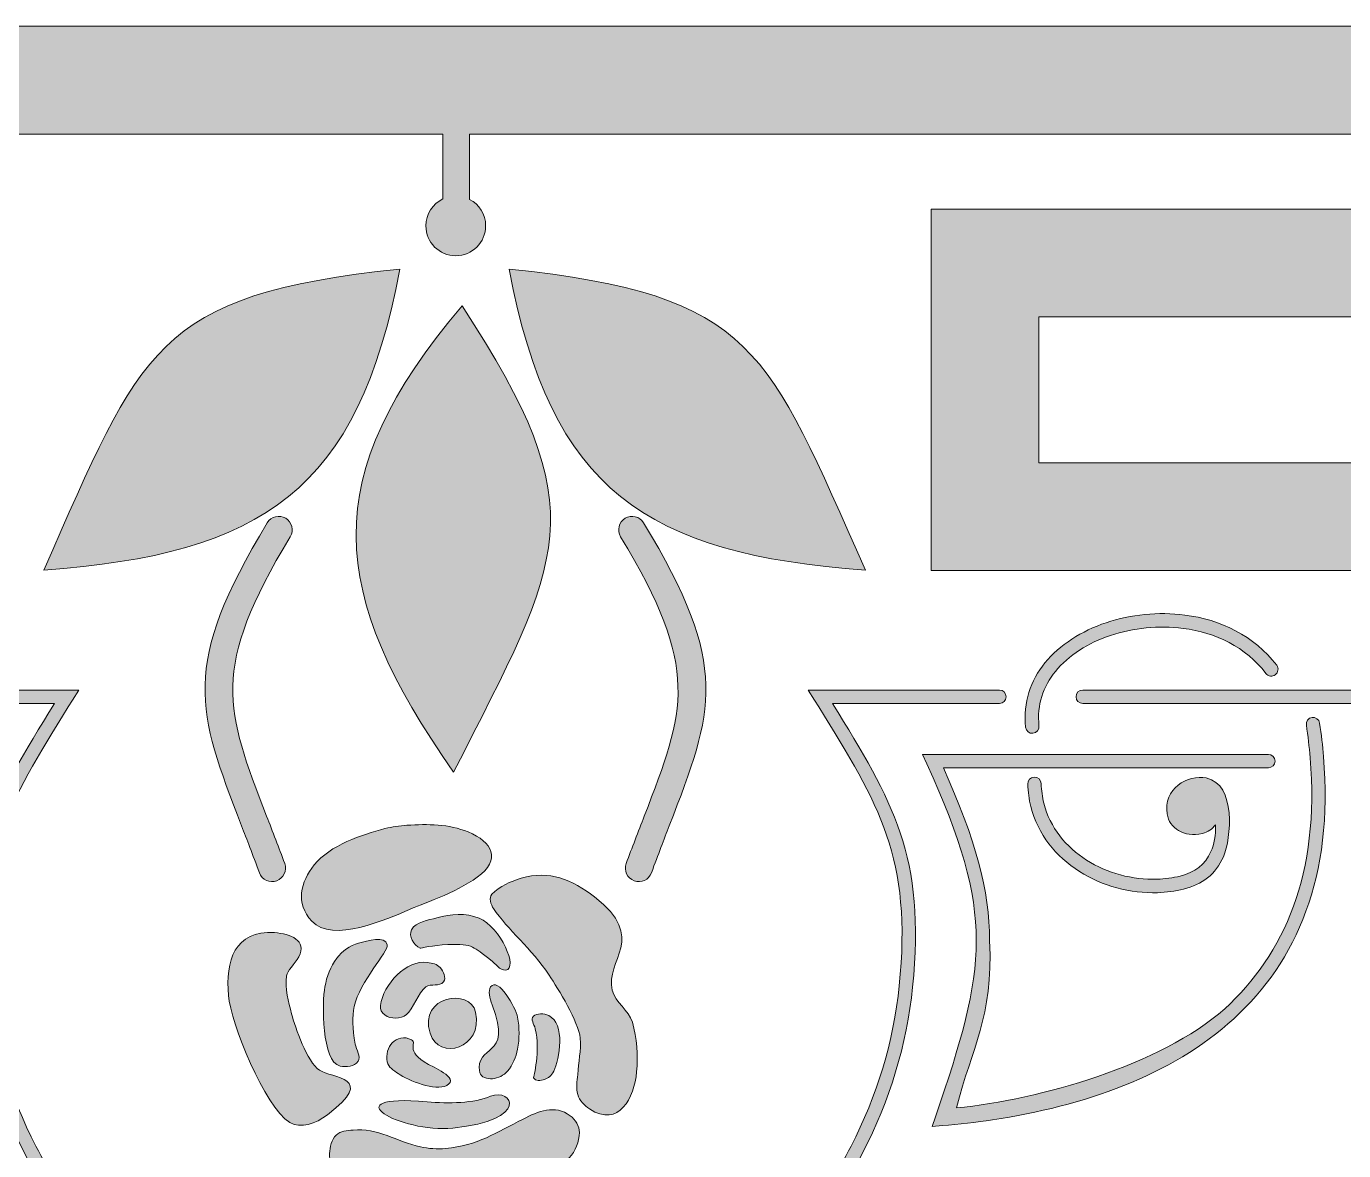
# Model space of a CAD drawing. Header units: inches. Extents: x -204 to 799, y -84 to 925.
# Drawn here: x -72.5 to 180.7, y 708.9 to 925 of the extents above; entities that cross this region are included whole.
import ezdxf

# ---------------------------------------------------------------- set-up
doc = ezdxf.new("R2010")
doc.units = ezdxf.units.IN
doc.header["$MEASUREMENT"] = 0
doc.layers.add('图层 1', color=7, linetype='Continuous')

# ---------------------------------------------------------------- blocks, each defined once
blk = doc.blocks.new('block 2')
at = {"layer": '图层 1', "true_color": 0xffffff}
h = blk.add_hatch(color=7, dxfattribs=at)
h.dxf.hatch_style = 2
edge = h.paths.add_edge_path()
edge.add_spline(control_points=[(-79.27, 820.37), (-79.27, 820.37), (-79.27, 830.72), (-79.27, 830.72), (-79.27, 830.72), (-79.27, 879.49), (-79.27, 879.49), (-79.27, 879.49), (-79.27, 889.85), (-79.27, 889.85), (-79.27, 889.85), (-89.63, 889.85), (-89.63, 889.85), (-89.63, 889.85), (-181.53, 889.85), (-181.53, 889.85), (-181.53, 889.85), (-181.53, 904.25), (-181.53, 904.25), (-181.53, 904.25), (-22.61, 904.25), (-22.61, 904.25), (-22.61, 904.25), (7.48, 904.25), (7.48, 904.25), (7.48, 904.25), (7.48, 891.79), (7.48, 891.79), (5.57, 890.85), (4.25, 888.9), (4.25, 886.62), (4.25, 883.44), (6.83, 880.88), (9.99, 880.88), (13.16, 880.88), (15.74, 883.44), (15.74, 886.62), (15.74, 888.83), (14.49, 890.75), (12.66, 891.71), (12.66, 891.71), (12.66, 904.25), (12.66, 904.25), (12.66, 904.25), (44.68, 904.25), (44.68, 904.25), (44.68, 904.25), (203.6, 904.25), (203.6, 904.25), (203.6, 904.25), (203.6, 889.85), (203.6, 889.85), (203.6, 889.85), (111.7, 889.85), (111.7, 889.85), (111.7, 889.85), (101.35, 889.85), (101.35, 889.85), (101.35, 889.85), (101.35, 879.49), (101.35, 879.49), (101.35, 879.49), (101.35, 830.72), (101.35, 830.72), (101.35, 830.72), (101.35, 820.37), (101.35, 820.37), (101.35, 820.37), (111.7, 820.37), (111.7, 820.37), (111.7, 820.37), (273.77, 820.37), (273.77, 820.37), (273.77, 820.37), (313.9, 820.37), (313.9, 820.37), (313.9, 820.37), (475.97, 820.37), (475.97, 820.37), (475.97, 820.37), (486.33, 820.37), (486.33, 820.37), (486.33, 820.37), (486.33, 830.72), (486.33, 830.72), (486.33, 830.72), (486.33, 879.49), (486.33, 879.49), (486.33, 879.49), (486.33, 889.85), (486.33, 889.85), (486.33, 889.85), (475.97, 889.85), (475.97, 889.85), (475.97, 889.85), (384.07, 889.85), (384.07, 889.85), (384.07, 889.85), (384.07, 904.58), (384.07, 904.58), (384.07, 904.58), (687.51, 904.58), (687.51, 904.58), (700.18, 904.58), (711.51, 903.98), (721.49, 902.44), (721.49, 902.44), (732.93, 924.96), (732.93, 924.96), (732.93, 924.96), (373.71, 924.96), (373.71, 924.96), (373.71, 924.96), (363.36, 924.96), (363.36, 924.96), (363.36, 924.96), (363.36, 914.6), (363.36, 914.6), (363.36, 914.6), (363.36, 879.49), (363.36, 879.49), (363.36, 879.49), (363.36, 869.13), (363.36, 869.13), (363.36, 869.13), (373.71, 869.13), (373.71, 869.13), (373.71, 869.13), (465.61, 869.13), (465.61, 869.13), (465.61, 869.13), (465.61, 841.08), (465.61, 841.08), (465.61, 841.08), (313.9, 841.08), (313.9, 841.08), (313.9, 841.08), (273.77, 841.08), (273.77, 841.08), (273.77, 841.08), (122.06, 841.08), (122.06, 841.08), (122.06, 841.08), (122.06, 869.13), (122.06, 869.13), (122.06, 869.13), (213.95, 869.13), (213.95, 869.13), (213.95, 869.13), (224.3, 869.13), (224.3, 869.13), (224.3, 869.13), (224.3, 879.49), (224.3, 879.49), (224.3, 879.49), (224.3, 914.6), (224.3, 914.6), (224.3, 914.6), (224.3, 924.96), (224.3, 924.96), (224.3, 924.96), (213.95, 924.96), (213.95, 924.96), (213.95, 924.96), (44.68, 924.96), (44.68, 924.96), (44.68, 924.96), (-22.61, 924.96), (-22.61, 924.96), (-22.61, 924.96), (-191.88, 924.96), (-191.88, 924.96), (-191.88, 924.96), (-202.24, 924.96), (-202.24, 924.96), (-202.24, 924.96), (-202.24, 914.6), (-202.24, 914.6), (-202.24, 914.6), (-202.24, 879.49), (-202.24, 879.49), (-202.24, 879.49), (-202.24, 869.13), (-202.24, 869.13), (-202.24, 869.13), (-191.88, 869.13), (-191.88, 869.13), (-191.88, 869.13), (-99.98, 869.13), (-99.98, 869.13), (-99.98, 869.13), (-99.98, 841.08), (-99.98, 841.08), (-99.98, 841.08), (-204.15, 841.08), (-204.15, 841.08), (-204.15, 841.08), (-204.15, 820.37), (-204.15, 820.37), (-204.15, 820.37), (-89.63, 820.37), (-89.63, 820.37), (-89.63, 820.37), (-79.27, 820.37), (-79.27, 820.37)], knot_values=[0, 0, 0, 0, 1, 1, 1, 2, 2, 2, 3, 3, 3, 4, 4, 4, 5, 5, 5, 6, 6, 6, 7, 7, 7, 8, 8, 8, 9, 9, 9, 10, 10, 10, 11, 11, 11, 12, 12, 12, 13, 13, 13, 14, 14, 14, 15, 15, 15, 16, 16, 16, 17, 17, 17, 18, 18, 18, 19, 19, 19, 20, 20, 20, 21, 21, 21, 22, 22, 22, 23, 23, 23, 24, 24, 24, 25, 25, 25, 26, 26, 26, 27, 27, 27, 28, 28, 28, 29, 29, 29, 30, 30, 30, 31, 31, 31, 32, 32, 32, 33, 33, 33, 34, 34, 34, 35, 35, 35, 36, 36, 36, 37, 37, 37, 38, 38, 38, 39, 39, 39, 40, 40, 40, 41, 41, 41, 42, 42, 42, 43, 43, 43, 44, 44, 44, 45, 45, 45, 46, 46, 46, 47, 47, 47, 48, 48, 48, 49, 49, 49, 50, 50, 50, 51, 51, 51, 52, 52, 52, 53, 53, 53, 54, 54, 54, 55, 55, 55, 56, 56, 56, 57, 57, 57, 58, 58, 58, 59, 59, 59, 60, 60, 60, 61, 61, 61, 62, 62, 62, 63, 63, 63, 64, 64, 64, 65, 65, 65, 66, 66, 66, 67, 67, 67, 68, 68, 68, 68], degree=3, periodic=1)
h = blk.add_hatch(color=7, dxfattribs=at)
h.dxf.hatch_style = 2
edge = h.paths.add_edge_path()
edge.add_spline(control_points=[(-69.21, 820.47), (-27.13, 823.54), (-8.67, 835.81), (-0.77, 878.32), (-48.17, 873.35), (-50.33, 862.94), (-69.21, 820.47)], knot_values=[0, 0, 0, 0, 1, 1, 1, 2, 2, 2, 2], degree=3, periodic=1)
h = blk.add_hatch(color=7, dxfattribs=at)
h.dxf.hatch_style = 2
edge = h.paths.add_edge_path()
edge.add_spline(control_points=[(20.27, 878.32), (28.17, 835.81), (46.64, 823.54), (88.73, 820.47), (69.83, 862.94), (67.68, 873.35), (20.27, 878.32)], knot_values=[0, 0, 0, 0, 1, 1, 1, 2, 2, 2, 2], degree=3, periodic=1)
h = blk.add_hatch(color=7, dxfattribs=at)
h.dxf.hatch_style = 2
edge = h.paths.add_edge_path()
edge.add_spline(control_points=[(9.59, 781.65), (30.6, 823.12), (37.3, 831.36), (11.21, 871.26), (-16.75, 838.28), (-14.6, 816.21), (9.59, 781.65)], knot_values=[0, 0, 0, 0, 1, 1, 1, 2, 2, 2, 2], degree=3, periodic=1)
h = blk.add_hatch(color=7, dxfattribs=at)
h.dxf.hatch_style = 2
edge = h.paths.add_edge_path()
edge.add_spline(control_points=[(-22.7, 830.43), (-23.91, 831.17), (-25.49, 830.78), (-26.23, 829.56), (-42.99, 801.91), (-39.75, 793.53), (-31.17, 771.33), (-30.16, 768.71), (-29.07, 765.89), (-27.74, 762.31), (-27.26, 760.97), (-25.77, 760.28), (-24.43, 760.78), (-23.09, 761.27), (-22.4, 762.76), (-22.89, 764.1), (-23.99, 767.09), (-25.22, 770.26), (-26.36, 773.18), (-34.27, 793.67), (-37.26, 801.41), (-21.82, 826.89), (-21.09, 828.11), (-21.47, 829.7), (-22.7, 830.43)], knot_values=[0, 0, 0, 0, 1, 1, 1, 2, 2, 2, 3, 3, 3, 4, 4, 4, 5, 5, 5, 6, 6, 6, 7, 7, 7, 8, 8, 8, 8], degree=3, periodic=1)
h = blk.add_hatch(color=7, dxfattribs=at)
h.dxf.hatch_style = 2
edge = h.paths.add_edge_path()
edge.add_spline(control_points=[(47.61, 762.31), (48.92, 765.89), (50.02, 768.71), (51.03, 771.33), (59.62, 793.53), (62.85, 801.91), (46.1, 829.56), (45.35, 830.78), (43.77, 831.17), (42.56, 830.43), (41.34, 829.7), (40.95, 828.11), (41.68, 826.89), (57.13, 801.41), (54.13, 793.67), (46.22, 773.18), (45.1, 770.26), (43.86, 767.09), (42.75, 764.1), (42.26, 762.76), (42.95, 761.27), (44.29, 760.78), (45.63, 760.28), (47.12, 760.97), (47.61, 762.31)], knot_values=[0, 0, 0, 0, 1, 1, 1, 2, 2, 2, 3, 3, 3, 4, 4, 4, 5, 5, 5, 6, 6, 6, 7, 7, 7, 8, 8, 8, 8], degree=3, periodic=1)
h = blk.add_hatch(color=7, dxfattribs=at)
h.dxf.hatch_style = 2
edge = h.paths.add_edge_path()
edge.add_spline(control_points=[(150.16, 811.84), (145.05, 812.5), (139.75, 811.95), (135.03, 810.37), (130.27, 808.77), (126.08, 806.12), (123.25, 802.64), (120.5, 799.23), (119.03, 795.05), (119.53, 790.27), (119.61, 789.56), (120.24, 789.04), (120.94, 789.12), (121.65, 789.18), (122.17, 789.83), (122.1, 790.53), (121.67, 794.58), (122.92, 798.12), (125.25, 801.01), (127.77, 804.11), (131.54, 806.47), (135.85, 807.92), (140.21, 809.38), (145.1, 809.89), (149.81, 809.28), (156, 808.47), (161.86, 805.73), (165.73, 800.62), (166.16, 800.05), (166.97, 799.94), (167.53, 800.37), (168.1, 800.8), (168.22, 801.62), (167.79, 802.18), (163.45, 807.88), (156.97, 810.95), (150.16, 811.84)], knot_values=[0, 0, 0, 0, 1, 1, 1, 2, 2, 2, 3, 3, 3, 4, 4, 4, 5, 5, 5, 6, 6, 6, 7, 7, 7, 8, 8, 8, 9, 9, 9, 10, 10, 10, 11, 11, 11, 12, 12, 12, 12], degree=3, periodic=1)
h = blk.add_hatch(color=7, dxfattribs=at)
h.dxf.hatch_style = 2
edge = h.paths.add_edge_path()
edge.add_spline(control_points=[(-6.66, 664.46), (-6.66, 664.46), (-8.52, 664.95), (-8.52, 664.95), (-16.22, 666.97), (-25.31, 669.82), (-33.71, 673.63), (-40.11, 676.54), (-46.08, 680.01), (-50.69, 684.08), (-58.92, 691.35), (-65.7, 700.14), (-70.7, 709.79), (-75.69, 719.41), (-78.89, 729.89), (-79.96, 740.58), (-82.44, 765.19), (-76.14, 775.37), (-64.51, 794.17), (-64.51, 794.17), (-63.7, 795.46), (-63.7, 795.46), (-63.7, 795.46), (-62.49, 797.43), (-62.49, 797.43), (-62.49, 797.43), (-64.8, 797.43), (-64.8, 797.43), (-64.8, 797.43), (-99.22, 797.43), (-99.22, 797.43), (-99.93, 797.43), (-100.52, 796.86), (-100.52, 796.14), (-100.52, 795.42), (-99.93, 794.85), (-99.22, 794.85), (-99.22, 794.85), (-67.12, 794.85), (-67.12, 794.85), (-78.79, 775.99), (-85.06, 765.52), (-82.53, 740.33), (-81.42, 729.31), (-78.12, 718.51), (-72.99, 708.6), (-67.85, 698.68), (-60.86, 689.64), (-52.39, 682.15), (-47.57, 677.89), (-41.38, 674.29), (-34.77, 671.28), (-26.9, 667.71), (-18.42, 664.96), (-11, 662.95), (-11, 662.95), (-34.8, 630.82), (-34.8, 630.82), (-34.8, 630.82), (-36.19, 632.39), (-36.19, 632.39), (-41.66, 638.59), (-45.74, 643.16), (-49, 647.67), (-53.09, 653.34), (-57.16, 662.23), (-58.33, 669.12), (-51.23, 666.75), (-45.03, 661.96), (-38.33, 658.52), (-34.88, 656.76), (-30.91, 654.86), (-25.88, 652.51), (-25.23, 652.21), (-24.47, 652.49), (-24.17, 653.13), (-23.86, 653.78), (-24.15, 654.54), (-24.79, 654.84), (-33.87, 659.1), (-39.47, 661.84), (-44.75, 664.99), (-49.15, 667.61), (-53.41, 670.56), (-59.4, 674.97), (-61.87, 676.78), (-63.92, 678.44), (-66.21, 680.46), (-65.46, 677.71), (-64.71, 675.13), (-63.79, 672.43), (-56.85, 652.05), (-52.13, 646.66), (-38.12, 630.69), (-38.12, 630.69), (-35.68, 627.92), (-35.68, 627.92), (-35.68, 627.92), (-34.63, 626.71), (-34.63, 626.71), (-34.63, 626.71), (-33.68, 628), (-33.68, 628), (-33.68, 628), (-7.8, 662.94), (-7.8, 662.94), (-7.8, 662.94), (-6.66, 664.46), (-6.66, 664.46)], knot_values=[0, 0, 0, 0, 1, 1, 1, 2, 2, 2, 3, 3, 3, 4, 4, 4, 5, 5, 5, 6, 6, 6, 7, 7, 7, 8, 8, 8, 9, 9, 9, 10, 10, 10, 11, 11, 11, 12, 12, 12, 13, 13, 13, 14, 14, 14, 15, 15, 15, 16, 16, 16, 17, 17, 17, 18, 18, 18, 19, 19, 19, 20, 20, 20, 21, 21, 21, 22, 22, 22, 23, 23, 23, 24, 24, 24, 25, 25, 25, 26, 26, 26, 27, 27, 27, 28, 28, 28, 29, 29, 29, 30, 30, 30, 31, 31, 31, 32, 32, 32, 33, 33, 33, 34, 34, 34, 35, 35, 35, 36, 36, 36, 36], degree=3, periodic=1)
h = blk.add_hatch(color=7, dxfattribs=at)
h.dxf.hatch_style = 2
edge = h.paths.add_edge_path()
edge.add_spline(control_points=[(114.5, 794.85), (115.21, 794.85), (115.79, 795.42), (115.79, 796.14), (115.79, 796.86), (115.21, 797.43), (114.5, 797.43), (114.5, 797.43), (80.08, 797.43), (80.08, 797.43), (80.08, 797.43), (77.76, 797.43), (77.76, 797.43), (77.76, 797.43), (78.98, 795.46), (78.98, 795.46), (78.98, 795.46), (79.78, 794.17), (79.78, 794.17), (91.42, 775.37), (97.72, 765.19), (95.24, 740.58), (94.16, 729.89), (90.95, 719.41), (85.97, 709.79), (80.98, 700.14), (74.19, 691.35), (65.97, 684.08), (61.36, 680.01), (55.38, 676.54), (48.98, 673.63), (40.59, 669.82), (31.5, 666.97), (23.79, 664.95), (23.79, 664.95), (21.94, 664.46), (21.94, 664.46), (21.94, 664.46), (23.08, 662.94), (23.08, 662.94), (23.08, 662.94), (48.96, 628), (48.96, 628), (48.96, 628), (49.91, 626.71), (49.91, 626.71), (49.91, 626.71), (50.97, 627.92), (50.97, 627.92), (50.97, 627.92), (53.4, 630.69), (53.4, 630.69), (67.41, 646.66), (72.13, 652.05), (79.07, 672.43), (79.99, 675.13), (80.73, 677.71), (81.48, 680.46), (79.2, 678.44), (77.15, 676.78), (74.68, 674.97), (68.69, 670.56), (64.43, 667.61), (60.04, 664.99), (54.75, 661.84), (49.15, 659.1), (40.07, 654.84), (39.42, 654.54), (39.14, 653.78), (39.44, 653.13), (39.75, 652.49), (40.52, 652.21), (41.16, 652.51), (46.19, 654.86), (50.15, 656.76), (53.6, 658.52), (60.32, 661.96), (66.5, 666.75), (73.61, 669.12), (72.43, 662.23), (68.37, 653.34), (64.27, 647.67), (61.02, 643.16), (56.94, 638.59), (51.46, 632.39), (51.46, 632.39), (50.08, 630.82), (50.08, 630.82), (50.08, 630.82), (26.27, 662.95), (26.27, 662.95), (33.71, 664.96), (42.18, 667.71), (50.04, 671.28), (56.65, 674.29), (62.85, 677.89), (67.68, 682.15), (76.15, 689.64), (83.13, 698.68), (88.27, 708.6), (93.4, 718.51), (96.7, 729.31), (97.81, 740.33), (100.34, 765.52), (94.06, 776), (82.4, 794.85), (82.4, 794.85), (114.5, 794.85), (114.5, 794.85), (114.5, 794.85), (114.5, 794.85), (114.5, 794.85)], knot_values=[0, 0, 0, 0, 1, 1, 1, 2, 2, 2, 3, 3, 3, 4, 4, 4, 5, 5, 5, 6, 6, 6, 7, 7, 7, 8, 8, 8, 9, 9, 9, 10, 10, 10, 11, 11, 11, 12, 12, 12, 13, 13, 13, 14, 14, 14, 15, 15, 15, 16, 16, 16, 17, 17, 17, 18, 18, 18, 19, 19, 19, 20, 20, 20, 21, 21, 21, 22, 22, 22, 23, 23, 23, 24, 24, 24, 25, 25, 25, 26, 26, 26, 27, 27, 27, 28, 28, 28, 29, 29, 29, 30, 30, 30, 31, 31, 31, 32, 32, 32, 33, 33, 33, 34, 34, 34, 35, 35, 35, 36, 36, 36, 37, 37, 37, 37], degree=3, periodic=1)
h = blk.add_hatch(color=7, dxfattribs=at)
h.dxf.hatch_style = 2
edge = h.paths.add_edge_path()
edge.add_spline(control_points=[(417.94, 790.84), (397.55, 793.52), (380.91, 795.11), (364.24, 796.05), (347.58, 797.01), (330.85, 797.32), (310.23, 797.43), (310.23, 797.43), (310.22, 797.43), (310.22, 797.43), (310.22, 797.43), (130.51, 797.43), (130.51, 797.43), (129.79, 797.43), (129.22, 796.86), (129.22, 796.14), (129.22, 795.42), (129.79, 794.85), (130.51, 794.85), (130.51, 794.85), (310.22, 794.85), (310.22, 794.85), (310.22, 794.85), (310.22, 794.85), (310.22, 794.85), (330.74, 794.75), (347.43, 794.42), (364.1, 793.49), (380.73, 792.53), (397.31, 790.94), (417.61, 788.28), (418.31, 788.18), (418.96, 788.69), (419.05, 789.38), (419.14, 790.1), (418.65, 790.75), (417.94, 790.84)], knot_values=[0, 0, 0, 0, 1, 1, 1, 2, 2, 2, 3, 3, 3, 4, 4, 4, 5, 5, 5, 6, 6, 6, 7, 7, 7, 8, 8, 8, 9, 9, 9, 10, 10, 10, 11, 11, 11, 12, 12, 12, 12], degree=3, periodic=1)
h = blk.add_hatch(color=7, dxfattribs=at)
h.dxf.hatch_style = 2
edge = h.paths.add_edge_path()
edge.add_spline(control_points=[(176.05, 791.08), (175.94, 791.78), (175.28, 792.26), (174.58, 792.17), (173.87, 792.06), (173.39, 791.41), (173.49, 790.7), (173.8, 788.57), (174.05, 786.48), (174.22, 784.43), (176.1, 762.15), (169.29, 746.68), (157.8, 736.16), (145.37, 725.28), (122.37, 718.76), (106.26, 717.12), (109.22, 729.05), (113.28, 734.17), (112.62, 749.27), (112.62, 758.96), (109.91, 768.65), (103.73, 782.48), (103.73, 782.48), (166.19, 782.48), (166.19, 782.48), (166.91, 782.48), (167.48, 783.06), (167.48, 783.76), (167.48, 784.48), (166.91, 785.06), (166.19, 785.06), (166.19, 785.06), (101.73, 785.06), (101.73, 785.06), (101.73, 785.06), (99.72, 785.06), (99.72, 785.06), (99.72, 785.06), (100.55, 783.23), (100.55, 783.23), (107.17, 768.78), (110.04, 758.98), (110.04, 749.27), (110.04, 739.56), (107.14, 729.78), (102.2, 715.44), (102.2, 715.44), (101.56, 713.56), (101.56, 713.56), (101.56, 713.56), (103.53, 713.73), (103.53, 713.73), (106.75, 714), (109.97, 714.37), (113.17, 714.85), (130.69, 717.45), (147.53, 723.29), (159.53, 734.27), (171.6, 745.31), (178.76, 761.47), (176.79, 784.65), (176.62, 786.72), (176.38, 788.87), (176.05, 791.08)], knot_values=[0, 0, 0, 0, 1, 1, 1, 2, 2, 2, 3, 3, 3, 4, 4, 4, 5, 5, 5, 6, 6, 6, 7, 7, 7, 8, 8, 8, 9, 9, 9, 10, 10, 10, 11, 11, 11, 12, 12, 12, 13, 13, 13, 14, 14, 14, 15, 15, 15, 16, 16, 16, 17, 17, 17, 18, 18, 18, 19, 19, 19, 20, 20, 20, 21, 21, 21, 21], degree=3, periodic=1)
h = blk.add_hatch(color=7, dxfattribs=at)
h.dxf.hatch_style = 2
edge = h.paths.add_edge_path()
edge.add_spline(control_points=[(149.26, 761.68), (147.81, 761.32), (146.31, 761.11), (144.8, 761.07), (140.11, 760.92), (135.24, 762.22), (131.24, 764.76), (127.3, 767.27), (124.22, 770.99), (123.03, 775.69), (122.74, 776.89), (122.56, 778.14), (122.51, 779.44), (122.5, 780.15), (121.9, 780.71), (121.19, 780.69), (120.47, 780.67), (119.92, 780.06), (119.93, 779.36), (119.99, 777.85), (120.19, 776.42), (120.52, 775.07), (121.88, 769.67), (125.38, 765.43), (129.86, 762.57), (134.28, 759.76), (139.68, 758.32), (144.89, 758.49), (146.58, 758.55), (148.27, 758.77), (149.89, 759.17), (153.42, 760.05), (156.12, 762.05), (157.55, 765.39), (159.07, 768.98), (160.03, 779.31), (154.26, 780.53), (150.65, 781.3), (145.94, 778.37), (146.73, 773.62), (147.18, 770.9), (149.9, 769.03), (153.52, 769.89), (154.54, 770.11), (155.42, 770.68), (156.04, 771.55), (156.08, 769.5), (155.76, 767.78), (155.16, 766.4), (154.09, 763.88), (152.01, 762.37), (149.26, 761.68)], knot_values=[0, 0, 0, 0, 1, 1, 1, 2, 2, 2, 3, 3, 3, 4, 4, 4, 5, 5, 5, 6, 6, 6, 7, 7, 7, 8, 8, 8, 9, 9, 9, 10, 10, 10, 11, 11, 11, 12, 12, 12, 13, 13, 13, 14, 14, 14, 15, 15, 15, 16, 16, 16, 17, 17, 17, 17], degree=3, periodic=1)
h = blk.add_hatch(color=7, dxfattribs=at)
h.dxf.hatch_style = 2
edge = h.paths.add_edge_path()
edge.add_spline(control_points=[(12.41, 770.15), (8.61, 771.69), (4.62, 771.69), (0.6, 771.45), (-0.82, 771.35), (-2.24, 771.15), (-3.61, 770.79), (-8.08, 769.65), (-14.17, 767.6), (-17.2, 763.83), (-19.87, 760.52), (-20.86, 756.48), (-17.68, 753), (-13.76, 748.7), (-3.17, 753.41), (1.08, 755.26), (2.99, 756.1), (10.05, 758.5), (14.11, 761.44), (18.85, 764.85), (16.99, 768.28), (12.41, 770.15)], knot_values=[0, 0, 0, 0, 1, 1, 1, 2, 2, 2, 3, 3, 3, 4, 4, 4, 5, 5, 5, 6, 6, 6, 7, 7, 7, 7], degree=3, periodic=1)
h = blk.add_hatch(color=7, dxfattribs=at)
h.dxf.hatch_style = 2
edge = h.paths.add_edge_path()
edge.add_spline(control_points=[(35.7, 716.93), (41.43, 713.22), (44.27, 719.12), (44.76, 724.04), (45.07, 727.23), (44.86, 730.53), (43.94, 733.59), (43.26, 735.91), (40.65, 737.39), (40.06, 739.74), (38.63, 745.5), (47.02, 749.74), (36.67, 757.69), (32.38, 760.98), (27.91, 762.89), (22.59, 761.25), (20.55, 760.62), (18.38, 759.76), (16.93, 758.18), (16.31, 757.5), (16.74, 756.19), (17.26, 755.42), (19.92, 751.48), (24.6, 747.68), (27.94, 742.64), (29.71, 739.97), (33.57, 733.68), (33.92, 730.52), (34.17, 728.21), (33.54, 725.88), (33.43, 723.56), (33.37, 722.26), (33.02, 720.9), (33.43, 719.68), (33.82, 718.55), (34.7, 717.57), (35.7, 716.93)], knot_values=[0, 0, 0, 0, 1, 1, 1, 2, 2, 2, 3, 3, 3, 4, 4, 4, 5, 5, 5, 6, 6, 6, 7, 7, 7, 8, 8, 8, 9, 9, 9, 10, 10, 10, 11, 11, 11, 12, 12, 12, 12], degree=3, periodic=1)
h = blk.add_hatch(color=7, dxfattribs=at)
h.dxf.hatch_style = 2
edge = h.paths.add_edge_path()
edge.add_spline(control_points=[(14.47, 753.6), (11.91, 754.66), (9.08, 754.43), (6.35, 753.65), (4.64, 753.16), (2.36, 752.94), (1.49, 751.38), (0.86, 750.24), (1.93, 748.34), (3.12, 747.83), (3.21, 747.78), (5.59, 748.42), (8.46, 748.51), (13.52, 748.68), (13.24, 748.06), (16.7, 745.56), (17.65, 744.87), (18.45, 743.51), (19.61, 743.62), (22.1, 743.84), (18.63, 751.88), (14.47, 753.6)], knot_values=[0, 0, 0, 0, 1, 1, 1, 2, 2, 2, 3, 3, 3, 4, 4, 4, 5, 5, 5, 6, 6, 6, 7, 7, 7, 7], degree=3, periodic=1)
h = blk.add_hatch(color=7, dxfattribs=at)
h.dxf.hatch_style = 2
edge = h.paths.add_edge_path()
edge.add_spline(control_points=[(-21.89, 714.34), (-19.81, 713.07), (-16.96, 714.07), (-14.65, 715.83), (-5.02, 723.15), (-13.85, 722.78), (-16.23, 724.38), (-18.59, 725.94), (-20.86, 732.57), (-21.57, 735.2), (-22.19, 737.57), (-22.83, 740.06), (-22.53, 742.49), (-22.42, 743.45), (-20.95, 744.78), (-20.2, 746.19), (-18.55, 749.3), (-21.74, 750.59), (-24.84, 750.81), (-32.53, 751.34), (-34.3, 745.25), (-33.7, 738.76), (-33.2, 733.43), (-26.84, 717.35), (-21.89, 714.34)], knot_values=[0, 0, 0, 0, 1, 1, 1, 2, 2, 2, 3, 3, 3, 4, 4, 4, 5, 5, 5, 6, 6, 6, 7, 7, 7, 8, 8, 8, 8], degree=3, periodic=1)
h = blk.add_hatch(color=7, dxfattribs=at)
h.dxf.hatch_style = 2
edge = h.paths.add_edge_path()
edge.add_spline(control_points=[(-3.19, 748.47), (-3.55, 750.27), (-6.92, 749.27), (-8.69, 748.8), (-10.33, 748.36), (-11.86, 747.24), (-12.89, 745.88), (-14.11, 744.32), (-14.81, 742.34), (-15.16, 740.38), (-15.7, 737.44), (-15.82, 725.94), (-12.25, 725.18), (-11.07, 724.93), (-9.46, 725.11), (-8.78, 726.09), (-8.15, 727.02), (-9.16, 728.29), (-9.34, 729.39), (-9.85, 732.54), (-9.96, 734.52), (-9.51, 736.63), (-8.47, 741.45), (-2.92, 747.15), (-3.19, 748.47)], knot_values=[0, 0, 0, 0, 1, 1, 1, 2, 2, 2, 3, 3, 3, 4, 4, 4, 5, 5, 5, 6, 6, 6, 7, 7, 7, 8, 8, 8, 8], degree=3, periodic=1)
h = blk.add_hatch(color=7, dxfattribs=at)
h.dxf.hatch_style = 2
edge = h.paths.add_edge_path()
edge.add_spline(control_points=[(4.57, 745.08), (0.56, 745.72), (-3.98, 740.82), (-4.48, 736.82), (-4.69, 735.25), (-3, 734.35), (-1.58, 734.39), (-0.85, 734.43), (-0.04, 734.58), (0.53, 735.05), (1.81, 736.11), (2.73, 739.31), (4.25, 740.38), (5.2, 741.07), (6.94, 740.41), (7.64, 741.35), (8.21, 742.12), (7.6, 743.38), (7, 744.1), (6.44, 744.77), (5.44, 744.94), (4.57, 745.08)], knot_values=[0, 0, 0, 0, 1, 1, 1, 2, 2, 2, 3, 3, 3, 4, 4, 4, 5, 5, 5, 6, 6, 6, 7, 7, 7, 7], degree=3, periodic=1)
h = blk.add_hatch(color=7, dxfattribs=at)
h.dxf.hatch_style = 2
edge = h.paths.add_edge_path()
edge.add_spline(control_points=[(21.88, 734.56), (21.53, 736.45), (18.06, 742.44), (16.7, 740.38), (16.17, 739.57), (16.49, 738.28), (17.01, 736.93), (21.1, 726.29), (13.55, 729.66), (14.6, 723.89), (14.77, 723.01), (16.14, 722.7), (17.03, 722.75), (18.12, 722.82), (19.24, 723.38), (19.94, 724.21), (20.95, 725.38), (21.6, 726.89), (21.88, 728.42), (22.26, 730.43), (22.26, 732.55), (21.88, 734.56)], knot_values=[0, 0, 0, 0, 1, 1, 1, 2, 2, 2, 3, 3, 3, 4, 4, 4, 5, 5, 5, 6, 6, 6, 7, 7, 7, 7], degree=3, periodic=1)
h = blk.add_hatch(color=7, dxfattribs=at)
h.dxf.hatch_style = 2
edge = h.paths.add_edge_path()
edge.add_spline(control_points=[(13.8, 735.53), (12.8, 740.17), (2.81, 738.76), (5.06, 731.49), (6.74, 726.05), (15.31, 728.53), (13.8, 735.53)], knot_values=[0, 0, 0, 0, 1, 1, 1, 2, 2, 2, 2], degree=3, periodic=1)
h = blk.add_hatch(color=7, dxfattribs=at)
h.dxf.hatch_style = 2
edge = h.paths.add_edge_path()
edge.add_spline(control_points=[(27.06, 722.6), (27.77, 722.84), (28.39, 723.33), (28.84, 724.21), (29.98, 726.42), (31.11, 733.37), (27.87, 734.88), (26.96, 735.31), (25.58, 735.36), (24.95, 734.73), (24.32, 734.09), (25.01, 733.38), (25.28, 732.3), (26.33, 728.12), (24.92, 722.99), (24.95, 722.92), (25.26, 722.21), (26.34, 722.35), (27.06, 722.6)], knot_values=[0, 0, 0, 0, 1, 1, 1, 2, 2, 2, 3, 3, 3, 4, 4, 4, 5, 5, 5, 6, 6, 6, 6], degree=3, periodic=1)
h = blk.add_hatch(color=7, dxfattribs=at)
h.dxf.hatch_style = 2
edge = h.paths.add_edge_path()
edge.add_spline(control_points=[(1.49, 730.2), (0.08, 730.96), (-1.31, 730.59), (-2.22, 729.63), (-3.04, 728.77), (-3.47, 727.42), (-3.19, 725.99), (-3, 724.98), (-1.94, 724.29), (-1.09, 723.72), (0.93, 722.38), (6.05, 720.26), (8.29, 721.46), (10.87, 722.84), (5.23, 725.22), (4.73, 725.5), (-0.04, 728.23), (2.74, 729.53), (1.49, 730.2)], knot_values=[0, 0, 0, 0, 1, 1, 1, 2, 2, 2, 3, 3, 3, 4, 4, 4, 5, 5, 5, 6, 6, 6, 6], degree=3, periodic=1)
h = blk.add_hatch(color=7, dxfattribs=at)
h.dxf.hatch_style = 2
edge = h.paths.add_edge_path()
edge.add_spline(control_points=[(9.44, 713.26), (24.49, 714.79), (20.83, 721.06), (16.7, 719.36), (13.52, 718.04), (8.59, 717.94), (4.48, 718.3), (-14.05, 719.94), (-0.68, 712.24), (9.44, 713.26)], knot_values=[0, 0, 0, 0, 1, 1, 1, 2, 2, 2, 3, 3, 3, 3], degree=3, periodic=1)
h = blk.add_hatch(color=7, dxfattribs=at)
h.dxf.hatch_style = 2
edge = h.paths.add_edge_path()
edge.add_spline(control_points=[(4.32, 695.74), (14.13, 695.28), (25.27, 700.49), (31.82, 707.54), (33, 708.82), (33.73, 710.66), (33.76, 712.4), (33.79, 713.63), (32.96, 714.89), (31.98, 715.63), (29.04, 717.84), (25.79, 716.45), (22.92, 714.98), (17.86, 712.42), (14.15, 709.91), (8.04, 709.32), (6.43, 709.17), (4.77, 709.31), (3.19, 709.65), (-1.32, 710.61), (-5.06, 713.42), (-9.75, 712.88), (-10.87, 712.76), (-12.2, 712.71), (-12.99, 711.91), (-13.88, 711.02), (-14.19, 709.62), (-14.28, 708.35), (-14.87, 700.1), (-2.4, 696.05), (4.32, 695.74)], knot_values=[0, 0, 0, 0, 1, 1, 1, 2, 2, 2, 3, 3, 3, 4, 4, 4, 5, 5, 5, 6, 6, 6, 7, 7, 7, 8, 8, 8, 9, 9, 9, 10, 10, 10, 10], degree=3, periodic=1)
at = {"layer": '图层 1', "lineweight": 0}
for points, knots in [([(-79.27, 820.37), (-79.27, 820.37), (-79.27, 830.72), (-79.27, 830.72), (-79.27, 830.72), (-79.27, 879.49), (-79.27, 879.49), (-79.27, 879.49), (-79.27, 889.85), (-79.27, 889.85), (-79.27, 889.85), (-89.63, 889.85), (-89.63, 889.85), (-89.63, 889.85), (-181.53, 889.85), (-181.53, 889.85), (-181.53, 889.85), (-181.53, 904.25), (-181.53, 904.25), (-181.53, 904.25), (-22.61, 904.25), (-22.61, 904.25), (-22.61, 904.25), (7.48, 904.25), (7.48, 904.25), (7.48, 904.25), (7.48, 891.79), (7.48, 891.79), (5.57, 890.85), (4.25, 888.9), (4.25, 886.62), (4.25, 883.44), (6.83, 880.88), (9.99, 880.88), (13.16, 880.88), (15.74, 883.44), (15.74, 886.62), (15.74, 888.83), (14.49, 890.75), (12.66, 891.71), (12.66, 891.71), (12.66, 904.25), (12.66, 904.25), (12.66, 904.25), (44.68, 904.25), (44.68, 904.25), (44.68, 904.25), (203.6, 904.25), (203.6, 904.25), (203.6, 904.25), (203.6, 889.85), (203.6, 889.85), (203.6, 889.85), (111.7, 889.85), (111.7, 889.85), (111.7, 889.85), (101.35, 889.85), (101.35, 889.85), (101.35, 889.85), (101.35, 879.49), (101.35, 879.49), (101.35, 879.49), (101.35, 830.72), (101.35, 830.72), (101.35, 830.72), (101.35, 820.37), (101.35, 820.37), (101.35, 820.37), (111.7, 820.37), (111.7, 820.37), (111.7, 820.37), (273.77, 820.37), (273.77, 820.37), (273.77, 820.37), (313.9, 820.37), (313.9, 820.37), (313.9, 820.37), (475.97, 820.37), (475.97, 820.37), (475.97, 820.37), (486.33, 820.37), (486.33, 820.37), (486.33, 820.37), (486.33, 830.72), (486.33, 830.72), (486.33, 830.72), (486.33, 879.49), (486.33, 879.49), (486.33, 879.49), (486.33, 889.85), (486.33, 889.85), (486.33, 889.85), (475.97, 889.85), (475.97, 889.85), (475.97, 889.85), (384.07, 889.85), (384.07, 889.85), (384.07, 889.85), (384.07, 904.58), (384.07, 904.58), (384.07, 904.58), (687.51, 904.58), (687.51, 904.58), (700.18, 904.58), (711.51, 903.98), (721.49, 902.44), (721.49, 902.44), (732.93, 924.96), (732.93, 924.96), (732.93, 924.96), (373.71, 924.96), (373.71, 924.96), (373.71, 924.96), (363.36, 924.96), (363.36, 924.96), (363.36, 924.96), (363.36, 914.6), (363.36, 914.6), (363.36, 914.6), (363.36, 879.49), (363.36, 879.49), (363.36, 879.49), (363.36, 869.13), (363.36, 869.13), (363.36, 869.13), (373.71, 869.13), (373.71, 869.13), (373.71, 869.13), (465.61, 869.13), (465.61, 869.13), (465.61, 869.13), (465.61, 841.08), (465.61, 841.08), (465.61, 841.08), (313.9, 841.08), (313.9, 841.08), (313.9, 841.08), (273.77, 841.08), (273.77, 841.08), (273.77, 841.08), (122.06, 841.08), (122.06, 841.08), (122.06, 841.08), (122.06, 869.13), (122.06, 869.13), (122.06, 869.13), (213.95, 869.13), (213.95, 869.13), (213.95, 869.13), (224.3, 869.13), (224.3, 869.13), (224.3, 869.13), (224.3, 879.49), (224.3, 879.49), (224.3, 879.49), (224.3, 914.6), (224.3, 914.6), (224.3, 914.6), (224.3, 924.96), (224.3, 924.96), (224.3, 924.96), (213.95, 924.96), (213.95, 924.96), (213.95, 924.96), (44.68, 924.96), (44.68, 924.96), (44.68, 924.96), (-22.61, 924.96), (-22.61, 924.96), (-22.61, 924.96), (-191.88, 924.96), (-191.88, 924.96), (-191.88, 924.96), (-202.24, 924.96), (-202.24, 924.96), (-202.24, 924.96), (-202.24, 914.6), (-202.24, 914.6), (-202.24, 914.6), (-202.24, 879.49), (-202.24, 879.49), (-202.24, 879.49), (-202.24, 869.13), (-202.24, 869.13), (-202.24, 869.13), (-191.88, 869.13), (-191.88, 869.13), (-191.88, 869.13), (-99.98, 869.13), (-99.98, 869.13), (-99.98, 869.13), (-99.98, 841.08), (-99.98, 841.08), (-99.98, 841.08), (-204.15, 841.08), (-204.15, 841.08), (-204.15, 841.08), (-204.15, 820.37), (-204.15, 820.37), (-204.15, 820.37), (-89.63, 820.37), (-89.63, 820.37), (-89.63, 820.37), (-79.27, 820.37), (-79.27, 820.37)], [0, 0, 0, 0, 1, 1, 1, 2, 2, 2, 3, 3, 3, 4, 4, 4, 5, 5, 5, 6, 6, 6, 7, 7, 7, 8, 8, 8, 9, 9, 9, 10, 10, 10, 11, 11, 11, 12, 12, 12, 13, 13, 13, 14, 14, 14, 15, 15, 15, 16, 16, 16, 17, 17, 17, 18, 18, 18, 19, 19, 19, 20, 20, 20, 21, 21, 21, 22, 22, 22, 23, 23, 23, 24, 24, 24, 25, 25, 25, 26, 26, 26, 27, 27, 27, 28, 28, 28, 29, 29, 29, 30, 30, 30, 31, 31, 31, 32, 32, 32, 33, 33, 33, 34, 34, 34, 35, 35, 35, 36, 36, 36, 37, 37, 37, 38, 38, 38, 39, 39, 39, 40, 40, 40, 41, 41, 41, 42, 42, 42, 43, 43, 43, 44, 44, 44, 45, 45, 45, 46, 46, 46, 47, 47, 47, 48, 48, 48, 49, 49, 49, 50, 50, 50, 51, 51, 51, 52, 52, 52, 53, 53, 53, 54, 54, 54, 55, 55, 55, 56, 56, 56, 57, 57, 57, 58, 58, 58, 59, 59, 59, 60, 60, 60, 61, 61, 61, 62, 62, 62, 63, 63, 63, 64, 64, 64, 65, 65, 65, 66, 66, 66, 67, 67, 67, 68, 68, 68, 68]), ([(-69.21, 820.47), (-27.13, 823.54), (-8.67, 835.81), (-0.77, 878.32), (-48.17, 873.35), (-50.33, 862.94), (-69.21, 820.47)], [0, 0, 0, 0, 1, 1, 1, 2, 2, 2, 2]), ([(20.27, 878.32), (28.17, 835.81), (46.64, 823.54), (88.73, 820.47), (69.83, 862.94), (67.68, 873.35), (20.27, 878.32)], [0, 0, 0, 0, 1, 1, 1, 2, 2, 2, 2]), ([(9.59, 781.65), (30.6, 823.12), (37.3, 831.36), (11.21, 871.26), (-16.75, 838.28), (-14.6, 816.21), (9.59, 781.65)], [0, 0, 0, 0, 1, 1, 1, 2, 2, 2, 2]), ([(-22.7, 830.43), (-23.91, 831.17), (-25.49, 830.78), (-26.23, 829.56), (-42.99, 801.91), (-39.75, 793.53), (-31.17, 771.33), (-30.16, 768.71), (-29.07, 765.89), (-27.74, 762.31), (-27.26, 760.97), (-25.77, 760.28), (-24.43, 760.78), (-23.09, 761.27), (-22.4, 762.76), (-22.89, 764.1), (-23.99, 767.09), (-25.22, 770.26), (-26.36, 773.18), (-34.27, 793.67), (-37.26, 801.41), (-21.82, 826.89), (-21.09, 828.11), (-21.47, 829.7), (-22.7, 830.43)], [0, 0, 0, 0, 1, 1, 1, 2, 2, 2, 3, 3, 3, 4, 4, 4, 5, 5, 5, 6, 6, 6, 7, 7, 7, 8, 8, 8, 8]), ([(47.61, 762.31), (48.92, 765.89), (50.02, 768.71), (51.03, 771.33), (59.62, 793.53), (62.85, 801.91), (46.1, 829.56), (45.35, 830.78), (43.77, 831.17), (42.56, 830.43), (41.34, 829.7), (40.95, 828.11), (41.68, 826.89), (57.13, 801.41), (54.13, 793.67), (46.22, 773.18), (45.1, 770.26), (43.86, 767.09), (42.75, 764.1), (42.26, 762.76), (42.95, 761.27), (44.29, 760.78), (45.63, 760.28), (47.12, 760.97), (47.61, 762.31)], [0, 0, 0, 0, 1, 1, 1, 2, 2, 2, 3, 3, 3, 4, 4, 4, 5, 5, 5, 6, 6, 6, 7, 7, 7, 8, 8, 8, 8]), ([(150.16, 811.84), (145.05, 812.5), (139.75, 811.95), (135.03, 810.37), (130.27, 808.77), (126.08, 806.12), (123.25, 802.64), (120.5, 799.23), (119.03, 795.05), (119.53, 790.27), (119.61, 789.56), (120.24, 789.04), (120.94, 789.12), (121.65, 789.18), (122.17, 789.83), (122.1, 790.53), (121.67, 794.58), (122.92, 798.12), (125.25, 801.01), (127.77, 804.11), (131.54, 806.47), (135.85, 807.92), (140.21, 809.38), (145.1, 809.89), (149.81, 809.28), (156, 808.47), (161.86, 805.73), (165.73, 800.62), (166.16, 800.05), (166.97, 799.94), (167.53, 800.37), (168.1, 800.8), (168.22, 801.62), (167.79, 802.18), (163.45, 807.88), (156.97, 810.95), (150.16, 811.84)], [0, 0, 0, 0, 1, 1, 1, 2, 2, 2, 3, 3, 3, 4, 4, 4, 5, 5, 5, 6, 6, 6, 7, 7, 7, 8, 8, 8, 9, 9, 9, 10, 10, 10, 11, 11, 11, 12, 12, 12, 12]), ([(-6.66, 664.46), (-6.66, 664.46), (-8.52, 664.95), (-8.52, 664.95), (-16.22, 666.97), (-25.31, 669.82), (-33.71, 673.63), (-40.11, 676.54), (-46.08, 680.01), (-50.69, 684.08), (-58.92, 691.35), (-65.7, 700.14), (-70.7, 709.79), (-75.69, 719.41), (-78.89, 729.89), (-79.96, 740.58), (-82.44, 765.19), (-76.14, 775.37), (-64.51, 794.17), (-64.51, 794.17), (-63.7, 795.46), (-63.7, 795.46), (-63.7, 795.46), (-62.49, 797.43), (-62.49, 797.43), (-62.49, 797.43), (-64.8, 797.43), (-64.8, 797.43), (-64.8, 797.43), (-99.22, 797.43), (-99.22, 797.43), (-99.93, 797.43), (-100.52, 796.86), (-100.52, 796.14), (-100.52, 795.42), (-99.93, 794.85), (-99.22, 794.85), (-99.22, 794.85), (-67.12, 794.85), (-67.12, 794.85), (-78.79, 775.99), (-85.06, 765.52), (-82.53, 740.33), (-81.42, 729.31), (-78.12, 718.51), (-72.99, 708.6), (-67.85, 698.68), (-60.86, 689.64), (-52.39, 682.15), (-47.57, 677.89), (-41.38, 674.29), (-34.77, 671.28), (-26.9, 667.71), (-18.42, 664.96), (-11, 662.95), (-11, 662.95), (-34.8, 630.82), (-34.8, 630.82), (-34.8, 630.82), (-36.19, 632.39), (-36.19, 632.39), (-41.66, 638.59), (-45.74, 643.16), (-49, 647.67), (-53.09, 653.34), (-57.16, 662.23), (-58.33, 669.12), (-51.23, 666.75), (-45.03, 661.96), (-38.33, 658.52), (-34.88, 656.76), (-30.91, 654.86), (-25.88, 652.51), (-25.23, 652.21), (-24.47, 652.49), (-24.17, 653.13), (-23.86, 653.78), (-24.15, 654.54), (-24.79, 654.84), (-33.87, 659.1), (-39.47, 661.84), (-44.75, 664.99), (-49.15, 667.61), (-53.41, 670.56), (-59.4, 674.97), (-61.87, 676.78), (-63.92, 678.44), (-66.21, 680.46), (-65.46, 677.71), (-64.71, 675.13), (-63.79, 672.43), (-56.85, 652.05), (-52.13, 646.66), (-38.12, 630.69), (-38.12, 630.69), (-35.68, 627.92), (-35.68, 627.92), (-35.68, 627.92), (-34.63, 626.71), (-34.63, 626.71), (-34.63, 626.71), (-33.68, 628), (-33.68, 628), (-33.68, 628), (-7.8, 662.94), (-7.8, 662.94), (-7.8, 662.94), (-6.66, 664.46), (-6.66, 664.46)], [0, 0, 0, 0, 1, 1, 1, 2, 2, 2, 3, 3, 3, 4, 4, 4, 5, 5, 5, 6, 6, 6, 7, 7, 7, 8, 8, 8, 9, 9, 9, 10, 10, 10, 11, 11, 11, 12, 12, 12, 13, 13, 13, 14, 14, 14, 15, 15, 15, 16, 16, 16, 17, 17, 17, 18, 18, 18, 19, 19, 19, 20, 20, 20, 21, 21, 21, 22, 22, 22, 23, 23, 23, 24, 24, 24, 25, 25, 25, 26, 26, 26, 27, 27, 27, 28, 28, 28, 29, 29, 29, 30, 30, 30, 31, 31, 31, 32, 32, 32, 33, 33, 33, 34, 34, 34, 35, 35, 35, 36, 36, 36, 36]), ([(114.5, 794.85), (115.21, 794.85), (115.79, 795.42), (115.79, 796.14), (115.79, 796.86), (115.21, 797.43), (114.5, 797.43), (114.5, 797.43), (80.08, 797.43), (80.08, 797.43), (80.08, 797.43), (77.76, 797.43), (77.76, 797.43), (77.76, 797.43), (78.98, 795.46), (78.98, 795.46), (78.98, 795.46), (79.78, 794.17), (79.78, 794.17), (91.42, 775.37), (97.72, 765.19), (95.24, 740.58), (94.16, 729.89), (90.95, 719.41), (85.97, 709.79), (80.98, 700.14), (74.19, 691.35), (65.97, 684.08), (61.36, 680.01), (55.38, 676.54), (48.98, 673.63), (40.59, 669.82), (31.5, 666.97), (23.79, 664.95), (23.79, 664.95), (21.94, 664.46), (21.94, 664.46), (21.94, 664.46), (23.08, 662.94), (23.08, 662.94), (23.08, 662.94), (48.96, 628), (48.96, 628), (48.96, 628), (49.91, 626.71), (49.91, 626.71), (49.91, 626.71), (50.97, 627.92), (50.97, 627.92), (50.97, 627.92), (53.4, 630.69), (53.4, 630.69), (67.41, 646.66), (72.13, 652.05), (79.07, 672.43), (79.99, 675.13), (80.73, 677.71), (81.48, 680.46), (79.2, 678.44), (77.15, 676.78), (74.68, 674.97), (68.69, 670.56), (64.43, 667.61), (60.04, 664.99), (54.75, 661.84), (49.15, 659.1), (40.07, 654.84), (39.42, 654.54), (39.14, 653.78), (39.44, 653.13), (39.75, 652.49), (40.52, 652.21), (41.16, 652.51), (46.19, 654.86), (50.15, 656.76), (53.6, 658.52), (60.32, 661.96), (66.5, 666.75), (73.61, 669.12), (72.43, 662.23), (68.37, 653.34), (64.27, 647.67), (61.02, 643.16), (56.94, 638.59), (51.46, 632.39), (51.46, 632.39), (50.08, 630.82), (50.08, 630.82), (50.08, 630.82), (26.27, 662.95), (26.27, 662.95), (33.71, 664.96), (42.18, 667.71), (50.04, 671.28), (56.65, 674.29), (62.85, 677.89), (67.68, 682.15), (76.15, 689.64), (83.13, 698.68), (88.27, 708.6), (93.4, 718.51), (96.7, 729.31), (97.81, 740.33), (100.34, 765.52), (94.06, 776), (82.4, 794.85), (82.4, 794.85), (114.5, 794.85), (114.5, 794.85), (114.5, 794.85), (114.5, 794.85), (114.5, 794.85)], [0, 0, 0, 0, 1, 1, 1, 2, 2, 2, 3, 3, 3, 4, 4, 4, 5, 5, 5, 6, 6, 6, 7, 7, 7, 8, 8, 8, 9, 9, 9, 10, 10, 10, 11, 11, 11, 12, 12, 12, 13, 13, 13, 14, 14, 14, 15, 15, 15, 16, 16, 16, 17, 17, 17, 18, 18, 18, 19, 19, 19, 20, 20, 20, 21, 21, 21, 22, 22, 22, 23, 23, 23, 24, 24, 24, 25, 25, 25, 26, 26, 26, 27, 27, 27, 28, 28, 28, 29, 29, 29, 30, 30, 30, 31, 31, 31, 32, 32, 32, 33, 33, 33, 34, 34, 34, 35, 35, 35, 36, 36, 36, 37, 37, 37, 37]), ([(417.94, 790.84), (397.55, 793.52), (380.91, 795.11), (364.24, 796.05), (347.58, 797.01), (330.85, 797.32), (310.23, 797.43), (310.23, 797.43), (310.22, 797.43), (310.22, 797.43), (310.22, 797.43), (130.51, 797.43), (130.51, 797.43), (129.79, 797.43), (129.22, 796.86), (129.22, 796.14), (129.22, 795.42), (129.79, 794.85), (130.51, 794.85), (130.51, 794.85), (310.22, 794.85), (310.22, 794.85), (310.22, 794.85), (310.22, 794.85), (310.22, 794.85), (330.74, 794.75), (347.43, 794.42), (364.1, 793.49), (380.73, 792.53), (397.31, 790.94), (417.61, 788.28), (418.31, 788.18), (418.96, 788.69), (419.05, 789.38), (419.14, 790.1), (418.65, 790.75), (417.94, 790.84)], [0, 0, 0, 0, 1, 1, 1, 2, 2, 2, 3, 3, 3, 4, 4, 4, 5, 5, 5, 6, 6, 6, 7, 7, 7, 8, 8, 8, 9, 9, 9, 10, 10, 10, 11, 11, 11, 12, 12, 12, 12]), ([(176.05, 791.08), (175.94, 791.78), (175.28, 792.26), (174.58, 792.17), (173.87, 792.06), (173.39, 791.41), (173.49, 790.7), (173.8, 788.57), (174.05, 786.48), (174.22, 784.43), (176.1, 762.15), (169.29, 746.68), (157.8, 736.16), (145.37, 725.28), (122.37, 718.76), (106.26, 717.12), (109.22, 729.05), (113.28, 734.17), (112.62, 749.27), (112.62, 758.96), (109.91, 768.65), (103.73, 782.48), (103.73, 782.48), (166.19, 782.48), (166.19, 782.48), (166.91, 782.48), (167.48, 783.06), (167.48, 783.76), (167.48, 784.48), (166.91, 785.06), (166.19, 785.06), (166.19, 785.06), (101.73, 785.06), (101.73, 785.06), (101.73, 785.06), (99.72, 785.06), (99.72, 785.06), (99.72, 785.06), (100.55, 783.23), (100.55, 783.23), (107.17, 768.78), (110.04, 758.98), (110.04, 749.27), (110.04, 739.56), (107.14, 729.78), (102.2, 715.44), (102.2, 715.44), (101.56, 713.56), (101.56, 713.56), (101.56, 713.56), (103.53, 713.73), (103.53, 713.73), (106.75, 714), (109.97, 714.37), (113.17, 714.85), (130.69, 717.45), (147.53, 723.29), (159.53, 734.27), (171.6, 745.31), (178.76, 761.47), (176.79, 784.65), (176.62, 786.72), (176.38, 788.87), (176.05, 791.08)], [0, 0, 0, 0, 1, 1, 1, 2, 2, 2, 3, 3, 3, 4, 4, 4, 5, 5, 5, 6, 6, 6, 7, 7, 7, 8, 8, 8, 9, 9, 9, 10, 10, 10, 11, 11, 11, 12, 12, 12, 13, 13, 13, 14, 14, 14, 15, 15, 15, 16, 16, 16, 17, 17, 17, 18, 18, 18, 19, 19, 19, 20, 20, 20, 21, 21, 21, 21]), ([(149.26, 761.68), (147.81, 761.32), (146.31, 761.11), (144.8, 761.07), (140.11, 760.92), (135.24, 762.22), (131.24, 764.76), (127.3, 767.27), (124.22, 770.99), (123.03, 775.69), (122.74, 776.89), (122.56, 778.14), (122.51, 779.44), (122.5, 780.15), (121.9, 780.71), (121.19, 780.69), (120.47, 780.67), (119.92, 780.06), (119.93, 779.36), (119.99, 777.85), (120.19, 776.42), (120.52, 775.07), (121.88, 769.67), (125.38, 765.43), (129.86, 762.57), (134.28, 759.76), (139.68, 758.32), (144.89, 758.49), (146.58, 758.55), (148.27, 758.77), (149.89, 759.17), (153.42, 760.05), (156.12, 762.05), (157.55, 765.39), (159.07, 768.98), (160.03, 779.31), (154.26, 780.53), (150.65, 781.3), (145.94, 778.37), (146.73, 773.62), (147.18, 770.9), (149.9, 769.03), (153.52, 769.89), (154.54, 770.11), (155.42, 770.68), (156.04, 771.55), (156.08, 769.5), (155.76, 767.78), (155.16, 766.4), (154.09, 763.88), (152.01, 762.37), (149.26, 761.68)], [0, 0, 0, 0, 1, 1, 1, 2, 2, 2, 3, 3, 3, 4, 4, 4, 5, 5, 5, 6, 6, 6, 7, 7, 7, 8, 8, 8, 9, 9, 9, 10, 10, 10, 11, 11, 11, 12, 12, 12, 13, 13, 13, 14, 14, 14, 15, 15, 15, 16, 16, 16, 17, 17, 17, 17]), ([(12.41, 770.15), (8.61, 771.69), (4.62, 771.69), (0.6, 771.45), (-0.82, 771.35), (-2.24, 771.15), (-3.61, 770.79), (-8.08, 769.65), (-14.17, 767.6), (-17.2, 763.83), (-19.87, 760.52), (-20.86, 756.48), (-17.68, 753), (-13.76, 748.7), (-3.17, 753.41), (1.08, 755.26), (2.99, 756.1), (10.05, 758.5), (14.11, 761.44), (18.85, 764.85), (16.99, 768.28), (12.41, 770.15)], [0, 0, 0, 0, 1, 1, 1, 2, 2, 2, 3, 3, 3, 4, 4, 4, 5, 5, 5, 6, 6, 6, 7, 7, 7, 7]), ([(35.7, 716.93), (41.43, 713.22), (44.27, 719.12), (44.76, 724.04), (45.07, 727.23), (44.86, 730.53), (43.94, 733.59), (43.26, 735.91), (40.65, 737.39), (40.06, 739.74), (38.63, 745.5), (47.02, 749.74), (36.67, 757.69), (32.38, 760.98), (27.91, 762.89), (22.59, 761.25), (20.55, 760.62), (18.38, 759.76), (16.93, 758.18), (16.31, 757.5), (16.74, 756.19), (17.26, 755.42), (19.92, 751.48), (24.6, 747.68), (27.94, 742.64), (29.71, 739.97), (33.57, 733.68), (33.92, 730.52), (34.17, 728.21), (33.54, 725.88), (33.43, 723.56), (33.37, 722.26), (33.02, 720.9), (33.43, 719.68), (33.82, 718.55), (34.7, 717.57), (35.7, 716.93)], [0, 0, 0, 0, 1, 1, 1, 2, 2, 2, 3, 3, 3, 4, 4, 4, 5, 5, 5, 6, 6, 6, 7, 7, 7, 8, 8, 8, 9, 9, 9, 10, 10, 10, 11, 11, 11, 12, 12, 12, 12]), ([(14.47, 753.6), (11.91, 754.66), (9.08, 754.43), (6.35, 753.65), (4.64, 753.16), (2.36, 752.94), (1.49, 751.38), (0.86, 750.24), (1.93, 748.34), (3.12, 747.83), (3.21, 747.78), (5.59, 748.42), (8.46, 748.51), (13.52, 748.68), (13.24, 748.06), (16.7, 745.56), (17.65, 744.87), (18.45, 743.51), (19.61, 743.62), (22.1, 743.84), (18.63, 751.88), (14.47, 753.6)], [0, 0, 0, 0, 1, 1, 1, 2, 2, 2, 3, 3, 3, 4, 4, 4, 5, 5, 5, 6, 6, 6, 7, 7, 7, 7]), ([(-21.89, 714.34), (-19.81, 713.07), (-16.96, 714.07), (-14.65, 715.83), (-5.02, 723.15), (-13.85, 722.78), (-16.23, 724.38), (-18.59, 725.94), (-20.86, 732.57), (-21.57, 735.2), (-22.19, 737.57), (-22.83, 740.06), (-22.53, 742.49), (-22.42, 743.45), (-20.95, 744.78), (-20.2, 746.19), (-18.55, 749.3), (-21.74, 750.59), (-24.84, 750.81), (-32.53, 751.34), (-34.3, 745.25), (-33.7, 738.76), (-33.2, 733.43), (-26.84, 717.35), (-21.89, 714.34)], [0, 0, 0, 0, 1, 1, 1, 2, 2, 2, 3, 3, 3, 4, 4, 4, 5, 5, 5, 6, 6, 6, 7, 7, 7, 8, 8, 8, 8]), ([(-3.19, 748.47), (-3.55, 750.27), (-6.92, 749.27), (-8.69, 748.8), (-10.33, 748.36), (-11.86, 747.24), (-12.89, 745.88), (-14.11, 744.32), (-14.81, 742.34), (-15.16, 740.38), (-15.7, 737.44), (-15.82, 725.94), (-12.25, 725.18), (-11.07, 724.93), (-9.46, 725.11), (-8.78, 726.09), (-8.15, 727.02), (-9.16, 728.29), (-9.34, 729.39), (-9.85, 732.54), (-9.96, 734.52), (-9.51, 736.63), (-8.47, 741.45), (-2.92, 747.15), (-3.19, 748.47)], [0, 0, 0, 0, 1, 1, 1, 2, 2, 2, 3, 3, 3, 4, 4, 4, 5, 5, 5, 6, 6, 6, 7, 7, 7, 8, 8, 8, 8]), ([(4.57, 745.08), (0.56, 745.72), (-3.98, 740.82), (-4.48, 736.82), (-4.69, 735.25), (-3, 734.35), (-1.58, 734.39), (-0.85, 734.43), (-0.04, 734.58), (0.53, 735.05), (1.81, 736.11), (2.73, 739.31), (4.25, 740.38), (5.2, 741.07), (6.94, 740.41), (7.64, 741.35), (8.21, 742.12), (7.6, 743.38), (7, 744.1), (6.44, 744.77), (5.44, 744.94), (4.57, 745.08)], [0, 0, 0, 0, 1, 1, 1, 2, 2, 2, 3, 3, 3, 4, 4, 4, 5, 5, 5, 6, 6, 6, 7, 7, 7, 7]), ([(21.88, 734.56), (21.53, 736.45), (18.06, 742.44), (16.7, 740.38), (16.17, 739.57), (16.49, 738.28), (17.01, 736.93), (21.1, 726.29), (13.55, 729.66), (14.6, 723.89), (14.77, 723.01), (16.14, 722.7), (17.03, 722.75), (18.12, 722.82), (19.24, 723.38), (19.94, 724.21), (20.95, 725.38), (21.6, 726.89), (21.88, 728.42), (22.26, 730.43), (22.26, 732.55), (21.88, 734.56)], [0, 0, 0, 0, 1, 1, 1, 2, 2, 2, 3, 3, 3, 4, 4, 4, 5, 5, 5, 6, 6, 6, 7, 7, 7, 7]), ([(13.8, 735.53), (12.8, 740.17), (2.81, 738.76), (5.06, 731.49), (6.74, 726.05), (15.31, 728.53), (13.8, 735.53)], [0, 0, 0, 0, 1, 1, 1, 2, 2, 2, 2]), ([(27.06, 722.6), (27.77, 722.84), (28.39, 723.33), (28.84, 724.21), (29.98, 726.42), (31.11, 733.37), (27.87, 734.88), (26.96, 735.31), (25.58, 735.36), (24.95, 734.73), (24.32, 734.09), (25.01, 733.38), (25.28, 732.3), (26.33, 728.12), (24.92, 722.99), (24.95, 722.92), (25.26, 722.21), (26.34, 722.35), (27.06, 722.6)], [0, 0, 0, 0, 1, 1, 1, 2, 2, 2, 3, 3, 3, 4, 4, 4, 5, 5, 5, 6, 6, 6, 6]), ([(1.49, 730.2), (0.08, 730.96), (-1.31, 730.59), (-2.22, 729.63), (-3.04, 728.77), (-3.47, 727.42), (-3.19, 725.99), (-3, 724.98), (-1.94, 724.29), (-1.09, 723.72), (0.93, 722.38), (6.05, 720.26), (8.29, 721.46), (10.87, 722.84), (5.23, 725.22), (4.73, 725.5), (-0.04, 728.23), (2.74, 729.53), (1.49, 730.2)], [0, 0, 0, 0, 1, 1, 1, 2, 2, 2, 3, 3, 3, 4, 4, 4, 5, 5, 5, 6, 6, 6, 6]), ([(9.44, 713.26), (24.49, 714.79), (20.83, 721.06), (16.7, 719.36), (13.52, 718.04), (8.59, 717.94), (4.48, 718.3), (-14.05, 719.94), (-0.68, 712.24), (9.44, 713.26)], [0, 0, 0, 0, 1, 1, 1, 2, 2, 2, 3, 3, 3, 3]), ([(4.32, 695.74), (14.13, 695.28), (25.27, 700.49), (31.82, 707.54), (33, 708.82), (33.73, 710.66), (33.76, 712.4), (33.79, 713.63), (32.96, 714.89), (31.98, 715.63), (29.04, 717.84), (25.79, 716.45), (22.92, 714.98), (17.86, 712.42), (14.15, 709.91), (8.04, 709.32), (6.43, 709.17), (4.77, 709.31), (3.19, 709.65), (-1.32, 710.61), (-5.06, 713.42), (-9.75, 712.88), (-10.87, 712.76), (-12.2, 712.71), (-12.99, 711.91), (-13.88, 711.02), (-14.19, 709.62), (-14.28, 708.35), (-14.87, 700.1), (-2.4, 696.05), (4.32, 695.74)], [0, 0, 0, 0, 1, 1, 1, 2, 2, 2, 3, 3, 3, 4, 4, 4, 5, 5, 5, 6, 6, 6, 7, 7, 7, 8, 8, 8, 9, 9, 9, 10, 10, 10, 10])]:
    blk.add_open_spline(points, degree=3, knots=knots, dxfattribs=at)

msp = doc.modelspace()

# ---------------------------------------------------------------- block references
at = {"layer": '图层 1'}
msp.add_blockref('block 2', (0, 0), dxfattribs=at)

doc.saveas('drawing.dxf')
